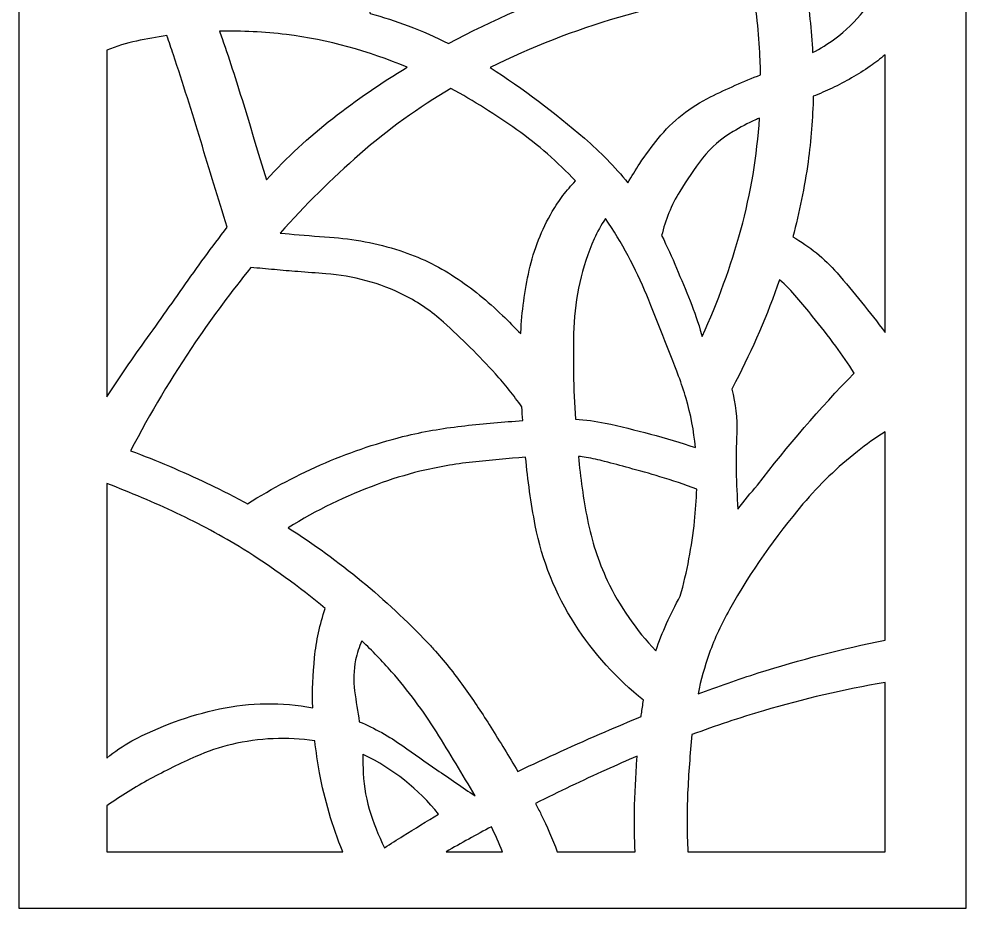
# Model space of a CAD drawing. Header units: centimetres. Extents: x 15.1 to 19.5, y -9 to 9.
# Drawn here: x 15.114 to 19.52, y -9 to -4.861 of the extents above; entities that cross this region are included whole.
import ezdxf

# ---------------------------------------------------------------- set-up
doc = ezdxf.new("R2010")
doc.units = ezdxf.units.CM
doc.header["$MEASUREMENT"] = 0
doc.layers.add('layer 1', color=7, linetype='Continuous')

msp = doc.modelspace()

# ---------------------------------------------------------------- linework, layer by layer
at = {"layer": 'layer 1', "color": 250}
for points, knots in [([(15.11351, -9.00021), (15.11351, -9.00021), (15.11351, 9.00077), (15.11351, 9.00077), (15.11351, 9.00077), (15.11351, 9.00077), (15.14583, 9.00077), (15.14583, 9.00077), (15.14583, 9.00077), (15.14583, 9.00077), (19.52045, 9.00077), (19.52045, 9.00077), (19.52045, 9.00077), (19.52045, 9.00077), (19.52045, -9.00019), (19.52045, -9.00019), (19.52045, -9.00019), (19.52045, -9.00019), (15.14583, -9.00019), (15.14583, -9.00019), (15.14583, -9.00019), (15.14583, -9.00019), (15.11351, -9.00019), (15.11351, -9.00019), (15.11351, -9.00019), (15.11351, -9.00019), (15.11351, -9.00021), (15.11351, -9.00021)], [0, 0, 0, 0, 0.125, 0.125, 0.125, 0.125, 0.25, 0.25, 0.25, 0.25, 0.375, 0.375, 0.375, 0.375, 0.5, 0.5, 0.5, 0.5, 0.625, 0.625, 0.625, 0.625, 0.75, 0.75, 0.75, 0.75, 1, 1, 1, 1]), ([(19.14334, -4.66636), (19.11595, -4.72227), (19.08277, -4.77513), (19.04437, -4.82401), (19.04437, -4.82401), (19.00585, -4.87301), (18.96088, -4.91654), (18.91053, -4.95336), (18.91053, -4.95336), (18.87734, -4.97716), (18.84261, -4.99863), (18.80649, -5.01777), (18.80649, -5.01777), (18.80105, -4.9135), (18.7902, -4.80958), (18.77392, -4.70636), (18.77392, -4.70636), (18.77392, -4.70636), (18.82104, -4.48228), (18.82104, -4.48228), (18.82104, -4.48228), (18.86583, -4.26916), (18.88978, -4.05237), (18.89265, -3.83462), (18.89265, -3.83462), (18.89554, -3.61736), (18.88978, -3.40005), (18.87536, -3.18329), (18.87536, -3.18329), (18.87359, -3.15658), (18.87036, -3.12994), (18.8656, -3.10358), (18.8656, -3.10358), (18.96246, -3.15809), (19.0553, -3.21962), (19.14334, -3.28747), (19.14334, -3.28747), (19.14334, -3.28747), (19.14334, -4.66636), (19.14334, -4.66636), (19.14334, -4.66636), (19.14334, -4.66636), (19.14334, -4.66636), (19.14334, -4.66636)], [0, 0, 0, 0, 0.0833333, 0.0833333, 0.0833333, 0.0833333, 0.1666667, 0.1666667, 0.1666667, 0.1666667, 0.25, 0.25, 0.25, 0.25, 0.3333333, 0.3333333, 0.3333333, 0.3333333, 0.4166667, 0.4166667, 0.4166667, 0.4166667, 0.5, 0.5, 0.5, 0.5, 0.5833333, 0.5833333, 0.5833333, 0.5833333, 0.6666667, 0.6666667, 0.6666667, 0.6666667, 0.75, 0.75, 0.75, 0.75, 0.8333333, 0.8333333, 0.8333333, 0.8333333, 1, 1, 1, 1]), ([(16.94608, -4.20175), (16.94608, -4.20175), (16.96933, -4.17008), (16.96933, -4.17008), (16.96933, -4.17008), (17.02251, -4.18155), (17.07476, -4.19668), (17.12573, -4.21541), (17.12573, -4.21541), (17.19232, -4.24003), (17.25713, -4.2691), (17.31976, -4.30238), (17.31976, -4.30238), (17.40793, -4.34966), (17.49153, -4.40509), (17.56933, -4.46801), (17.56933, -4.46801), (17.63163, -4.51847), (17.68936, -4.57456), (17.74173, -4.63529), (17.74173, -4.63529), (17.75609, -4.6522), (17.76978, -4.66965), (17.78291, -4.68748), (17.78291, -4.68748), (17.77338, -4.69054), (17.76386, -4.69368), (17.75434, -4.69676), (17.75434, -4.69676), (17.53289, -4.77142), (17.31822, -4.8649), (17.11255, -4.97603), (17.11255, -4.97603), (17.05165, -4.94498), (16.98909, -4.91729), (16.92522, -4.89304), (16.92522, -4.89304), (16.86693, -4.87118), (16.80772, -4.85214), (16.74765, -4.83591), (16.74765, -4.83591), (16.73324, -4.78971), (16.72642, -4.74147), (16.72729, -4.69313), (16.72729, -4.69313), (16.72861, -4.64217), (16.73693, -4.59155), (16.75196, -4.54287), (16.75196, -4.54287), (16.77155, -4.47834), (16.79917, -4.41656), (16.83418, -4.35898), (16.83418, -4.35898), (16.86708, -4.30362), (16.90462, -4.25109), (16.94608, -4.20175)], [0, 0, 0, 0, 0.0666667, 0.0666667, 0.0666667, 0.0666667, 0.1333333, 0.1333333, 0.1333333, 0.1333333, 0.2, 0.2, 0.2, 0.2, 0.2666667, 0.2666667, 0.2666667, 0.2666667, 0.3333333, 0.3333333, 0.3333333, 0.3333333, 0.4, 0.4, 0.4, 0.4, 0.4666667, 0.4666667, 0.4666667, 0.4666667, 0.5333333, 0.5333333, 0.5333333, 0.5333333, 0.6, 0.6, 0.6, 0.6, 0.6666667, 0.6666667, 0.6666667, 0.6666667, 0.7333333, 0.7333333, 0.7333333, 0.7333333, 0.8, 0.8, 0.8, 0.8, 0.8666667, 0.8666667, 0.8666667, 0.8666667, 1, 1, 1, 1]), ([(17.94685, -5.62446), (17.88595, -5.54934), (17.81853, -5.47988), (17.74548, -5.41673), (17.74548, -5.41673), (17.60661, -5.29684), (17.4598, -5.18668), (17.30581, -5.08701), (17.30581, -5.08701), (17.49783, -4.99234), (17.69768, -4.91439), (17.90309, -4.85404), (17.90309, -4.85404), (18.10823, -4.79387), (18.31624, -4.74369), (18.52625, -4.70368), (18.52625, -4.70368), (18.54453, -4.81415), (18.55633, -4.92565), (18.56166, -5.03748), (18.56166, -5.03748), (18.56301, -5.06529), (18.56383, -5.09307), (18.56419, -5.1209), (18.56419, -5.1209), (18.48515, -5.15197), (18.40747, -5.18625), (18.3312, -5.22385), (18.3312, -5.22385), (18.23726, -5.27002), (18.15436, -5.33601), (18.08817, -5.4171), (18.08817, -5.4171), (18.05762, -5.45448), (18.02899, -5.49341), (18.00243, -5.53381), (18.00243, -5.53381), (17.9829, -5.5634), (17.9644, -5.59362), (17.94685, -5.62446)], [0, 0, 0, 0, 0.0909091, 0.0909091, 0.0909091, 0.0909091, 0.1818182, 0.1818182, 0.1818182, 0.1818182, 0.2727273, 0.2727273, 0.2727273, 0.2727273, 0.3636364, 0.3636364, 0.3636364, 0.3636364, 0.4545455, 0.4545455, 0.4545455, 0.4545455, 0.5454545, 0.5454545, 0.5454545, 0.5454545, 0.6363636, 0.6363636, 0.6363636, 0.6363636, 0.7272727, 0.7272727, 0.7272727, 0.7272727, 0.8181818, 0.8181818, 0.8181818, 0.8181818, 1, 1, 1, 1]), ([(16.26502, -5.61014), (16.26502, -5.61014), (16.25889, -5.59017), (16.25889, -5.59017), (16.25889, -5.59017), (16.25889, -5.59017), (16.2501, -5.56112), (16.2501, -5.56112), (16.2501, -5.56112), (16.2501, -5.56112), (16.22872, -5.48993), (16.22872, -5.48993), (16.22872, -5.48993), (16.22872, -5.48993), (16.20716, -5.41869), (16.20716, -5.41869), (16.20716, -5.41869), (16.20716, -5.41869), (16.18564, -5.34748), (16.18564, -5.34748), (16.18564, -5.34748), (16.18564, -5.34748), (16.16398, -5.27634), (16.16398, -5.27634), (16.16398, -5.27634), (16.13091, -5.16767), (16.09596, -5.05969), (16.05896, -4.95236), (16.05896, -4.95236), (16.05497, -4.94111), (16.05115, -4.92979), (16.04746, -4.91841), (16.04746, -4.91841), (16.15114, -4.9159), (16.25485, -4.92111), (16.35773, -4.93385), (16.35773, -4.93385), (16.55118, -4.95881), (16.74037, -5.00996), (16.91993, -5.08601), (16.91993, -5.08601), (16.79987, -5.15854), (16.68417, -5.23807), (16.5734, -5.32422), (16.5734, -5.32422), (16.46252, -5.41037), (16.35934, -5.50606), (16.26502, -5.61014)], [0, 0, 0, 0, 0.0769231, 0.0769231, 0.0769231, 0.0769231, 0.1538462, 0.1538462, 0.1538462, 0.1538462, 0.2307692, 0.2307692, 0.2307692, 0.2307692, 0.3076923, 0.3076923, 0.3076923, 0.3076923, 0.3846154, 0.3846154, 0.3846154, 0.3846154, 0.4615385, 0.4615385, 0.4615385, 0.4615385, 0.5384615, 0.5384615, 0.5384615, 0.5384615, 0.6153846, 0.6153846, 0.6153846, 0.6153846, 0.6923077, 0.6923077, 0.6923077, 0.6923077, 0.7692308, 0.7692308, 0.7692308, 0.7692308, 0.8461538, 0.8461538, 0.8461538, 0.8461538, 1, 1, 1, 1]), ([(15.52297, -6.62024), (15.52297, -6.62024), (15.52297, -5.00603), (15.52297, -5.00603), (15.52297, -5.00603), (15.56751, -4.98804), (15.61357, -4.97395), (15.66058, -4.96385), (15.66058, -4.96385), (15.70755, -4.95376), (15.75473, -4.94537), (15.80228, -4.93862), (15.80228, -4.93862), (15.81209, -4.96836), (15.82208, -4.99796), (15.83221, -5.02756), (15.83221, -5.02756), (15.87631, -5.16075), (15.91865, -5.29452), (15.95924, -5.42886), (15.95924, -5.42886), (15.9997, -5.5629), (16.04085, -5.69669), (16.08284, -5.83022), (16.08284, -5.83022), (16.01192, -5.92279), (15.94304, -6.0167), (15.87608, -6.11213), (15.87608, -6.11213), (15.80918, -6.20752), (15.74175, -6.30264), (15.67392, -6.39734), (15.67392, -6.39734), (15.62169, -6.47028), (15.5713, -6.54464), (15.52297, -6.62024), (15.52297, -6.62024), (15.52297, -6.62024), (15.52297, -6.62024), (15.52297, -6.62024)], [0, 0, 0, 0, 0.0909091, 0.0909091, 0.0909091, 0.0909091, 0.1818182, 0.1818182, 0.1818182, 0.1818182, 0.2727273, 0.2727273, 0.2727273, 0.2727273, 0.3636364, 0.3636364, 0.3636364, 0.3636364, 0.4545455, 0.4545455, 0.4545455, 0.4545455, 0.5454545, 0.5454545, 0.5454545, 0.5454545, 0.6363636, 0.6363636, 0.6363636, 0.6363636, 0.7272727, 0.7272727, 0.7272727, 0.7272727, 0.8181818, 0.8181818, 0.8181818, 0.8181818, 1, 1, 1, 1]), ([(19.14334, -5.02777), (19.14334, -5.02777), (19.14334, -6.32028), (19.14334, -6.32028), (19.14334, -6.32028), (19.07231, -6.22524), (18.99787, -6.13297), (18.92008, -6.04344), (18.92008, -6.04344), (18.86153, -5.97595), (18.79194, -5.91897), (18.71434, -5.87488), (18.71434, -5.87488), (18.74523, -5.76014), (18.76896, -5.64352), (18.78537, -5.52579), (18.78537, -5.52579), (18.79909, -5.42485), (18.80711, -5.32317), (18.80946, -5.22129), (18.80946, -5.22129), (18.83892, -5.20927), (18.86808, -5.19647), (18.89701, -5.18292), (18.89701, -5.18292), (18.95875, -5.1541), (19.01797, -5.1202), (19.07416, -5.08156), (19.07416, -5.08156), (19.09796, -5.06467), (19.12104, -5.04671), (19.14334, -5.02777)], [0, 0, 0, 0, 0.1111111, 0.1111111, 0.1111111, 0.1111111, 0.2222222, 0.2222222, 0.2222222, 0.2222222, 0.3333333, 0.3333333, 0.3333333, 0.3333333, 0.4444444, 0.4444444, 0.4444444, 0.4444444, 0.5555556, 0.5555556, 0.5555556, 0.5555556, 0.6666667, 0.6666667, 0.6666667, 0.6666667, 0.7777778, 0.7777778, 0.7777778, 0.7777778, 1, 1, 1, 1]), ([(16.37024, -5.86184), (16.37024, -5.86184), (16.33357, -5.85848), (16.33357, -5.85848), (16.33357, -5.85848), (16.33357, -5.85848), (16.32894, -5.85799), (16.32894, -5.85799), (16.32894, -5.85799), (16.44477, -5.72783), (16.5687, -5.60493), (16.69997, -5.49031), (16.69997, -5.49031), (16.83143, -5.37542), (16.97335, -5.27322), (17.12387, -5.18486), (17.12387, -5.18486), (17.22966, -5.24291), (17.33206, -5.3071), (17.43041, -5.37713), (17.43041, -5.37713), (17.52901, -5.44717), (17.6202, -5.52695), (17.70287, -5.61529), (17.70287, -5.61529), (17.68249, -5.63692), (17.66311, -5.65954), (17.64491, -5.68311), (17.64491, -5.68311), (17.62668, -5.70668), (17.61005, -5.73151), (17.5953, -5.7573), (17.5953, -5.7573), (17.5458, -5.84242), (17.50965, -5.93459), (17.48808, -6.03065), (17.48808, -6.03065), (17.46669, -6.12627), (17.45343, -6.22363), (17.44859, -6.3215), (17.44859, -6.3215), (17.44859, -6.3215), (17.44841, -6.32394), (17.44841, -6.32394), (17.44841, -6.32394), (17.44841, -6.32394), (17.44838, -6.32615), (17.44838, -6.32615), (17.44838, -6.32615), (17.42042, -6.29726), (17.39193, -6.26885), (17.363, -6.24094), (17.363, -6.24094), (17.29513, -6.1744), (17.22103, -6.11466), (17.14163, -6.06245), (17.14163, -6.06245), (17.06215, -6.01003), (16.97591, -5.96868), (16.88525, -5.93948), (16.88525, -5.93948), (16.77953, -5.9055), (16.66998, -5.88443), (16.55908, -5.87678), (16.55908, -5.87678), (16.49611, -5.87249), (16.43315, -5.86746), (16.37024, -5.86184), (16.37024, -5.86184), (16.37024, -5.86184), (16.37024, -5.86184), (16.37024, -5.86184)], [0, 0, 0, 0, 0.0526316, 0.0526316, 0.0526316, 0.0526316, 0.1052632, 0.1052632, 0.1052632, 0.1052632, 0.1578947, 0.1578947, 0.1578947, 0.1578947, 0.2105263, 0.2105263, 0.2105263, 0.2105263, 0.2631579, 0.2631579, 0.2631579, 0.2631579, 0.3157895, 0.3157895, 0.3157895, 0.3157895, 0.3684211, 0.3684211, 0.3684211, 0.3684211, 0.4210526, 0.4210526, 0.4210526, 0.4210526, 0.4736842, 0.4736842, 0.4736842, 0.4736842, 0.5263158, 0.5263158, 0.5263158, 0.5263158, 0.5789474, 0.5789474, 0.5789474, 0.5789474, 0.6315789, 0.6315789, 0.6315789, 0.6315789, 0.6842105, 0.6842105, 0.6842105, 0.6842105, 0.7368421, 0.7368421, 0.7368421, 0.7368421, 0.7894737, 0.7894737, 0.7894737, 0.7894737, 0.8421053, 0.8421053, 0.8421053, 0.8421053, 0.8947368, 0.8947368, 0.8947368, 0.8947368, 1, 1, 1, 1]), ([(18.29218, -6.33894), (18.29218, -6.33894), (18.28949, -6.32939), (18.28949, -6.32939), (18.28949, -6.32939), (18.2747, -6.27654), (18.25691, -6.22454), (18.2361, -6.17368), (18.2361, -6.17368), (18.2154, -6.12289), (18.19466, -6.07217), (18.1737, -6.02139), (18.1737, -6.02139), (18.15254, -5.96999), (18.12926, -5.91947), (18.10411, -5.86993), (18.10411, -5.86993), (18.12089, -5.79728), (18.14945, -5.72783), (18.18855, -5.66423), (18.18855, -5.66423), (18.22067, -5.61047), (18.25613, -5.55874), (18.29481, -5.50938), (18.29481, -5.50938), (18.33387, -5.45978), (18.38177, -5.41778), (18.43621, -5.38573), (18.43621, -5.38573), (18.46996, -5.36537), (18.50487, -5.34697), (18.54072, -5.33062), (18.54072, -5.33062), (18.54691, -5.32782), (18.55321, -5.32498), (18.55939, -5.32221), (18.55939, -5.32221), (18.54825, -5.49825), (18.5192, -5.67275), (18.47264, -5.84285), (18.47264, -5.84285), (18.42618, -6.0129), (18.36579, -6.17882), (18.29218, -6.33894), (18.29218, -6.33894), (18.29218, -6.33894), (18.29218, -6.33894), (18.29218, -6.33894)], [0, 0, 0, 0, 0.0769231, 0.0769231, 0.0769231, 0.0769231, 0.1538462, 0.1538462, 0.1538462, 0.1538462, 0.2307692, 0.2307692, 0.2307692, 0.2307692, 0.3076923, 0.3076923, 0.3076923, 0.3076923, 0.3846154, 0.3846154, 0.3846154, 0.3846154, 0.4615385, 0.4615385, 0.4615385, 0.4615385, 0.5384615, 0.5384615, 0.5384615, 0.5384615, 0.6153846, 0.6153846, 0.6153846, 0.6153846, 0.6923077, 0.6923077, 0.6923077, 0.6923077, 0.7692308, 0.7692308, 0.7692308, 0.7692308, 0.8461538, 0.8461538, 0.8461538, 0.8461538, 1, 1, 1, 1]), ([(18.26144, -6.8562), (18.1233, -6.81084), (17.98287, -6.77292), (17.84076, -6.74242), (17.84076, -6.74242), (17.79549, -6.7328), (17.74957, -6.72671), (17.70334, -6.72429), (17.70334, -6.72429), (17.69334, -6.58292), (17.69065, -6.44107), (17.69536, -6.29944), (17.69536, -6.29944), (17.7001, -6.15665), (17.73231, -6.01596), (17.79003, -5.88525), (17.79003, -5.88525), (17.8047, -5.85214), (17.82231, -5.82038), (17.84275, -5.79035), (17.84275, -5.79035), (17.91889, -5.90236), (17.98316, -6.02201), (18.03433, -6.1474), (18.03433, -6.1474), (18.08543, -6.27242), (18.13505, -6.39804), (18.1831, -6.52429), (18.1831, -6.52429), (18.19602, -6.55824), (18.20761, -6.59262), (18.21793, -6.62744), (18.21793, -6.62744), (18.2394, -6.7022), (18.25396, -6.77873), (18.2614, -6.8562), (18.2614, -6.8562), (18.2614, -6.8562), (18.26144, -6.8562), (18.26144, -6.8562)], [0, 0, 0, 0, 0.0909091, 0.0909091, 0.0909091, 0.0909091, 0.1818182, 0.1818182, 0.1818182, 0.1818182, 0.2727273, 0.2727273, 0.2727273, 0.2727273, 0.3636364, 0.3636364, 0.3636364, 0.3636364, 0.4545455, 0.4545455, 0.4545455, 0.4545455, 0.5454545, 0.5454545, 0.5454545, 0.5454545, 0.6363636, 0.6363636, 0.6363636, 0.6363636, 0.7272727, 0.7272727, 0.7272727, 0.7272727, 0.8181818, 0.8181818, 0.8181818, 0.8181818, 1, 1, 1, 1]), ([(16.19282, -6.01833), (16.22917, -6.02142), (16.26551, -6.02476), (16.30196, -6.02808), (16.30196, -6.02808), (16.33839, -6.03142), (16.3748, -6.03457), (16.41121, -6.03746), (16.41121, -6.03746), (16.45449, -6.04082), (16.49784, -6.04407), (16.54111, -6.0472), (16.54111, -6.0472), (16.66876, -6.05655), (16.79331, -6.09064), (16.90778, -6.14779), (16.90778, -6.14779), (16.9732, -6.18134), (17.03405, -6.22333), (17.08866, -6.2725), (17.08866, -6.2725), (17.17342, -6.34871), (17.25413, -6.4292), (17.33062, -6.51366), (17.33062, -6.51366), (17.37464, -6.56238), (17.41574, -6.61376), (17.45364, -6.6674), (17.45364, -6.6674), (17.45486, -6.68848), (17.45628, -6.70963), (17.45777, -6.73078), (17.45777, -6.73078), (17.36798, -6.737), (17.27838, -6.74505), (17.18893, -6.75469), (17.18893, -6.75469), (17.09933, -6.76439), (17.01048, -6.77935), (16.9227, -6.79959), (16.9227, -6.79959), (16.79204, -6.8314), (16.66425, -6.87394), (16.54061, -6.92703), (16.54061, -6.92703), (16.41459, -6.98101), (16.29315, -7.04494), (16.17728, -7.11817), (16.17728, -7.11817), (16.11592, -7.08468), (16.05366, -7.05295), (15.99047, -7.02308), (15.99047, -7.02308), (15.87346, -6.9677), (15.75432, -6.91696), (15.63327, -6.87115), (15.63327, -6.87115), (15.72373, -6.69632), (15.82461, -6.52717), (15.93541, -6.36469), (15.93541, -6.36469), (16.01654, -6.24576), (16.1024, -6.13028), (16.19282, -6.01833), (16.19282, -6.01833), (16.19282, -6.01833), (16.19282, -6.01833), (16.19282, -6.01833)], [0, 0, 0, 0, 0.0555556, 0.0555556, 0.0555556, 0.0555556, 0.1111111, 0.1111111, 0.1111111, 0.1111111, 0.1666667, 0.1666667, 0.1666667, 0.1666667, 0.2222222, 0.2222222, 0.2222222, 0.2222222, 0.2777778, 0.2777778, 0.2777778, 0.2777778, 0.3333333, 0.3333333, 0.3333333, 0.3333333, 0.3888889, 0.3888889, 0.3888889, 0.3888889, 0.4444444, 0.4444444, 0.4444444, 0.4444444, 0.5, 0.5, 0.5, 0.5, 0.5555556, 0.5555556, 0.5555556, 0.5555556, 0.6111111, 0.6111111, 0.6111111, 0.6111111, 0.6666667, 0.6666667, 0.6666667, 0.6666667, 0.7222222, 0.7222222, 0.7222222, 0.7222222, 0.7777778, 0.7777778, 0.7777778, 0.7777778, 0.8333333, 0.8333333, 0.8333333, 0.8333333, 0.8888889, 0.8888889, 0.8888889, 0.8888889, 1, 1, 1, 1]), ([(18.43015, -6.58509), (18.43015, -6.58509), (18.44787, -6.55084), (18.44787, -6.55084), (18.44787, -6.55084), (18.52755, -6.39741), (18.59606, -6.23848), (18.65294, -6.0752), (18.65294, -6.0752), (18.68161, -6.10073), (18.70853, -6.12821), (18.73353, -6.15736), (18.73353, -6.15736), (18.75843, -6.18647), (18.78282, -6.21596), (18.80671, -6.2461), (18.80671, -6.2461), (18.84354, -6.29146), (18.87945, -6.33756), (18.91451, -6.38437), (18.91451, -6.38437), (18.94472, -6.4249), (18.97318, -6.46676), (18.99969, -6.50981), (18.99969, -6.50981), (18.83944, -6.67445), (18.68924, -6.84854), (18.54989, -7.03121), (18.54989, -7.03121), (18.51866, -7.06763), (18.48827, -7.10472), (18.45892, -7.14264), (18.45892, -7.14264), (18.45016, -7.02503), (18.44823, -6.90694), (18.45319, -6.78905), (18.45319, -6.78905), (18.45597, -6.72027), (18.44828, -6.6515), (18.43015, -6.58509)], [0, 0, 0, 0, 0.0909091, 0.0909091, 0.0909091, 0.0909091, 0.1818182, 0.1818182, 0.1818182, 0.1818182, 0.2727273, 0.2727273, 0.2727273, 0.2727273, 0.3636364, 0.3636364, 0.3636364, 0.3636364, 0.4545455, 0.4545455, 0.4545455, 0.4545455, 0.5454545, 0.5454545, 0.5454545, 0.5454545, 0.6363636, 0.6363636, 0.6363636, 0.6363636, 0.7272727, 0.7272727, 0.7272727, 0.7272727, 0.8181818, 0.8181818, 0.8181818, 0.8181818, 1, 1, 1, 1]), ([(19.14334, -6.78307), (19.14334, -6.78307), (19.14334, -7.7534), (19.14334, -7.7534), (19.14334, -7.7534), (18.94406, -7.7933), (18.74721, -7.84394), (18.55357, -7.90528), (18.55357, -7.90528), (18.45931, -7.93569), (18.36587, -7.96825), (18.27331, -8.0032), (18.27331, -8.0032), (18.28626, -7.93941), (18.30371, -7.87654), (18.32545, -7.81518), (18.32545, -7.81518), (18.35113, -7.74421), (18.38273, -7.67542), (18.41983, -7.60965), (18.41983, -7.60965), (18.5178, -7.43551), (18.63228, -7.2712), (18.76163, -7.11893), (18.76163, -7.11893), (18.83781, -7.02919), (18.92277, -6.94729), (19.01518, -6.87433), (19.01518, -6.87433), (19.05633, -6.8419), (19.09919, -6.81143), (19.14334, -6.78307)], [0, 0, 0, 0, 0.1111111, 0.1111111, 0.1111111, 0.1111111, 0.2222222, 0.2222222, 0.2222222, 0.2222222, 0.3333333, 0.3333333, 0.3333333, 0.3333333, 0.4444444, 0.4444444, 0.4444444, 0.4444444, 0.5555556, 0.5555556, 0.5555556, 0.5555556, 0.6666667, 0.6666667, 0.6666667, 0.6666667, 0.7777778, 0.7777778, 0.7777778, 0.7777778, 1, 1, 1, 1]), ([(18.00854, -8.10848), (17.95233, -8.13194), (17.8964, -8.1557), (17.84046, -8.17973), (17.84046, -8.17973), (17.70401, -8.2385), (17.56869, -8.30003), (17.43468, -8.36417), (17.43468, -8.36417), (17.39366, -8.29473), (17.35167, -8.22582), (17.30875, -8.15743), (17.30875, -8.15743), (17.27105, -8.09706), (17.23161, -8.03787), (17.19037, -7.97984), (17.19037, -7.97984), (17.14711, -7.91896), (17.1008, -7.86025), (17.05142, -7.8042), (17.05142, -7.8042), (17.03981, -7.79102), (17.02785, -7.77802), (17.0157, -7.76527), (17.0157, -7.76527), (16.82168, -7.56108), (16.60369, -7.38122), (16.36621, -7.22978), (16.36621, -7.22978), (16.4968, -7.14864), (16.63533, -7.08121), (16.77969, -7.02848), (16.77969, -7.02848), (16.845, -7.0041), (16.91171, -6.98359), (16.9794, -6.9668), (16.9794, -6.9668), (17.05993, -6.94734), (17.14154, -6.93308), (17.2239, -6.92398), (17.2239, -6.92398), (17.30622, -6.91491), (17.38863, -6.90749), (17.47118, -6.90169), (17.47118, -6.90169), (17.48086, -7.00802), (17.49585, -7.11379), (17.51606, -7.21857), (17.51606, -7.21857), (17.54762, -7.38257), (17.6104, -7.53895), (17.70092, -7.67941), (17.70092, -7.67941), (17.78757, -7.81363), (17.89527, -7.93305), (18.01986, -8.03306), (18.01986, -8.03306), (18.01631, -8.05383), (18.01307, -8.07468), (18.01023, -8.09566), (18.01023, -8.09566), (18.00965, -8.09991), (18.00905, -8.10425), (18.00851, -8.10848), (18.00851, -8.10848), (18.00851, -8.10848), (18.00854, -8.10848), (18.00854, -8.10848)], [0, 0, 0, 0, 0.0555556, 0.0555556, 0.0555556, 0.0555556, 0.1111111, 0.1111111, 0.1111111, 0.1111111, 0.1666667, 0.1666667, 0.1666667, 0.1666667, 0.2222222, 0.2222222, 0.2222222, 0.2222222, 0.2777778, 0.2777778, 0.2777778, 0.2777778, 0.3333333, 0.3333333, 0.3333333, 0.3333333, 0.3888889, 0.3888889, 0.3888889, 0.3888889, 0.4444444, 0.4444444, 0.4444444, 0.4444444, 0.5, 0.5, 0.5, 0.5, 0.5555556, 0.5555556, 0.5555556, 0.5555556, 0.6111111, 0.6111111, 0.6111111, 0.6111111, 0.6666667, 0.6666667, 0.6666667, 0.6666667, 0.7222222, 0.7222222, 0.7222222, 0.7222222, 0.7777778, 0.7777778, 0.7777778, 0.7777778, 0.8333333, 0.8333333, 0.8333333, 0.8333333, 0.8888889, 0.8888889, 0.8888889, 0.8888889, 1, 1, 1, 1]), ([(18.19045, -7.54862), (18.16785, -7.59001), (18.14675, -7.63229), (18.12714, -7.67521), (18.12714, -7.67521), (18.10839, -7.71676), (18.09171, -7.75919), (18.07703, -7.80236), (18.07703, -7.80236), (17.98478, -7.70598), (17.90854, -7.59549), (17.85112, -7.47506), (17.85112, -7.47506), (17.809, -7.38482), (17.778, -7.28973), (17.7589, -7.19202), (17.7589, -7.19202), (17.73981, -7.09458), (17.7258, -6.99623), (17.71685, -6.89732), (17.71685, -6.89732), (17.72895, -6.89865), (17.74088, -6.90031), (17.75279, -6.90236), (17.75279, -6.90236), (17.78164, -6.9074), (17.8103, -6.91354), (17.83864, -6.92089), (17.83864, -6.92089), (17.87673, -6.93065), (17.91469, -6.94086), (17.95263, -6.95141), (17.95263, -6.95141), (18.00063, -6.96431), (18.04849, -6.97785), (18.09621, -6.99191), (18.09621, -6.99191), (18.15399, -7.00917), (18.21101, -7.02862), (18.26744, -7.05009), (18.26744, -7.05009), (18.26581, -7.0997), (18.26237, -7.14937), (18.25704, -7.19881), (18.25704, -7.19881), (18.24448, -7.31698), (18.22218, -7.43405), (18.19045, -7.54862)], [0, 0, 0, 0, 0.0769231, 0.0769231, 0.0769231, 0.0769231, 0.1538462, 0.1538462, 0.1538462, 0.1538462, 0.2307692, 0.2307692, 0.2307692, 0.2307692, 0.3076923, 0.3076923, 0.3076923, 0.3076923, 0.3846154, 0.3846154, 0.3846154, 0.3846154, 0.4615385, 0.4615385, 0.4615385, 0.4615385, 0.5384615, 0.5384615, 0.5384615, 0.5384615, 0.6153846, 0.6153846, 0.6153846, 0.6153846, 0.6923077, 0.6923077, 0.6923077, 0.6923077, 0.7692308, 0.7692308, 0.7692308, 0.7692308, 0.8461538, 0.8461538, 0.8461538, 0.8461538, 1, 1, 1, 1]), ([(15.52297, -8.30182), (15.52297, -8.30182), (15.52297, -7.024), (15.52297, -7.024), (15.52297, -7.024), (15.63261, -7.06619), (15.74076, -7.11217), (15.84724, -7.16191), (15.84724, -7.16191), (15.95379, -7.21169), (16.05739, -7.2674), (16.15756, -7.32895), (16.15756, -7.32895), (16.29056, -7.4128), (16.41796, -7.50529), (16.53884, -7.60575), (16.53884, -7.60575), (16.51355, -7.67972), (16.49685, -7.7563), (16.48914, -7.834), (16.48914, -7.834), (16.48128, -7.91161), (16.47835, -7.98959), (16.48023, -8.06749), (16.48023, -8.06749), (16.33663, -8.04097), (16.18928, -8.04297), (16.04649, -8.07336), (16.04649, -8.07336), (15.90437, -8.10364), (15.76724, -8.15375), (15.6391, -8.22242), (15.6391, -8.22242), (15.59762, -8.24458), (15.55865, -8.27122), (15.52297, -8.30182)], [0, 0, 0, 0, 0.1, 0.1, 0.1, 0.1, 0.2, 0.2, 0.2, 0.2, 0.3, 0.3, 0.3, 0.3, 0.4, 0.4, 0.4, 0.4, 0.5, 0.5, 0.5, 0.5, 0.6, 0.6, 0.6, 0.6, 0.7, 0.7, 0.7, 0.7, 0.8, 0.8, 0.8, 0.8, 1, 1, 1, 1]), ([(17.23587, -8.47845), (17.20654, -8.45772), (17.17689, -8.4373), (17.14706, -8.41704), (17.14706, -8.41704), (17.11713, -8.39682), (17.08729, -8.37643), (17.05747, -8.35608), (17.05747, -8.35608), (17.00456, -8.31934), (16.95181, -8.28235), (16.89922, -8.24523), (16.89922, -8.24523), (16.83612, -8.20058), (16.76848, -8.16285), (16.69731, -8.13257), (16.69731, -8.13257), (16.68939, -8.08497), (16.68221, -8.0373), (16.6756, -7.98963), (16.6756, -7.98963), (16.66899, -7.9415), (16.67041, -7.89265), (16.68002, -7.84502), (16.68002, -7.84502), (16.68639, -7.81454), (16.69626, -7.78493), (16.70962, -7.75677), (16.70962, -7.75677), (16.75765, -7.80253), (16.80372, -7.85029), (16.84764, -7.89999), (16.84764, -7.89999), (16.9242, -7.98769), (16.99382, -8.08123), (17.05587, -8.17979), (17.05587, -8.17979), (17.11786, -8.27813), (17.17786, -8.37773), (17.23587, -8.47845)], [0, 0, 0, 0, 0.0909091, 0.0909091, 0.0909091, 0.0909091, 0.1818182, 0.1818182, 0.1818182, 0.1818182, 0.2727273, 0.2727273, 0.2727273, 0.2727273, 0.3636364, 0.3636364, 0.3636364, 0.3636364, 0.4545455, 0.4545455, 0.4545455, 0.4545455, 0.5454545, 0.5454545, 0.5454545, 0.5454545, 0.6363636, 0.6363636, 0.6363636, 0.6363636, 0.7272727, 0.7272727, 0.7272727, 0.7272727, 0.8181818, 0.8181818, 0.8181818, 0.8181818, 1, 1, 1, 1]), ([(18.22653, -8.73767), (18.22123, -8.6468), (18.22076, -8.55574), (18.22505, -8.4648), (18.22505, -8.4648), (18.22929, -8.37395), (18.23591, -8.2832), (18.24491, -8.19267), (18.24491, -8.19267), (18.35456, -8.15215), (18.46541, -8.11517), (18.57734, -8.08188), (18.57734, -8.08188), (18.76324, -8.02664), (18.9522, -7.98271), (19.14334, -7.95008), (19.14334, -7.95008), (19.14334, -7.95008), (19.14334, -8.73767), (19.14334, -8.73767), (19.14334, -8.73767), (19.14334, -8.73767), (18.22653, -8.73767), (18.22653, -8.73767), (18.22653, -8.73767), (18.22653, -8.73767), (18.22653, -8.73767), (18.22653, -8.73767)], [0, 0, 0, 0, 0.125, 0.125, 0.125, 0.125, 0.25, 0.25, 0.25, 0.25, 0.375, 0.375, 0.375, 0.375, 0.5, 0.5, 0.5, 0.5, 0.625, 0.625, 0.625, 0.625, 0.75, 0.75, 0.75, 0.75, 1, 1, 1, 1]), ([(16.62038, -8.73767), (16.62038, -8.73767), (15.52297, -8.73767), (15.52297, -8.73767), (15.52297, -8.73767), (15.52297, -8.73767), (15.52297, -8.52422), (15.52297, -8.52422), (15.52297, -8.52422), (15.58725, -8.47845), (15.65431, -8.43664), (15.7238, -8.39919), (15.7238, -8.39919), (15.7932, -8.36174), (15.86412, -8.32689), (15.93624, -8.29493), (15.93624, -8.29493), (15.9903, -8.27089), (16.04649, -8.25185), (16.10407, -8.23811), (16.10407, -8.23811), (16.23059, -8.20868), (16.36167, -8.20284), (16.49039, -8.22107), (16.49039, -8.22107), (16.49585, -8.27122), (16.50314, -8.32112), (16.51225, -8.37066), (16.51225, -8.37066), (16.53545, -8.49645), (16.57166, -8.61945), (16.62038, -8.73767)], [0, 0, 0, 0, 0.1111111, 0.1111111, 0.1111111, 0.1111111, 0.2222222, 0.2222222, 0.2222222, 0.2222222, 0.3333333, 0.3333333, 0.3333333, 0.3333333, 0.4444444, 0.4444444, 0.4444444, 0.4444444, 0.5555556, 0.5555556, 0.5555556, 0.5555556, 0.6666667, 0.6666667, 0.6666667, 0.6666667, 0.7777778, 0.7777778, 0.7777778, 0.7777778, 1, 1, 1, 1]), ([(16.81461, -8.71917), (16.78543, -8.66166), (16.76166, -8.60147), (16.74358, -8.53961), (16.74358, -8.53961), (16.72537, -8.47751), (16.7156, -8.41335), (16.71458, -8.34864), (16.71458, -8.34864), (16.71428, -8.32713), (16.71376, -8.30562), (16.71314, -8.28414), (16.71314, -8.28414), (16.71474, -8.28482), (16.7163, -8.28552), (16.71784, -8.2863), (16.71784, -8.2863), (16.85317, -8.35169), (16.97233, -8.44649), (17.06645, -8.56352), (17.06645, -8.56352), (17.01093, -8.59646), (16.95572, -8.63013), (16.90096, -8.66441), (16.90096, -8.66441), (16.87207, -8.68246), (16.84326, -8.70077), (16.81461, -8.71917), (16.81461, -8.71917), (16.81461, -8.71917), (16.81461, -8.71917), (16.81461, -8.71917)], [0, 0, 0, 0, 0.1111111, 0.1111111, 0.1111111, 0.1111111, 0.2222222, 0.2222222, 0.2222222, 0.2222222, 0.3333333, 0.3333333, 0.3333333, 0.3333333, 0.4444444, 0.4444444, 0.4444444, 0.4444444, 0.5555556, 0.5555556, 0.5555556, 0.5555556, 0.6666667, 0.6666667, 0.6666667, 0.6666667, 0.7777778, 0.7777778, 0.7777778, 0.7777778, 1, 1, 1, 1]), ([(17.98068, -8.73767), (17.98068, -8.73767), (17.61787, -8.73767), (17.61787, -8.73767), (17.61787, -8.73767), (17.59608, -8.6781), (17.5709, -8.61973), (17.54264, -8.5629), (17.54264, -8.5629), (17.53443, -8.54642), (17.52607, -8.52993), (17.51755, -8.51352), (17.51755, -8.51352), (17.62553, -8.45877), (17.73467, -8.40657), (17.84512, -8.35673), (17.84512, -8.35673), (17.89309, -8.33513), (17.94138, -8.3141), (17.98994, -8.29364), (17.98994, -8.29364), (17.98963, -8.29745), (17.98936, -8.30133), (17.98916, -8.30515), (17.98916, -8.30515), (17.98311, -8.38756), (17.97916, -8.47006), (17.97748, -8.55264), (17.97748, -8.55264), (17.9763, -8.61431), (17.9773, -8.67601), (17.98068, -8.73767), (17.98068, -8.73767), (17.98068, -8.73767), (17.98068, -8.73767), (17.98068, -8.73767)], [0, 0, 0, 0, 0.1, 0.1, 0.1, 0.1, 0.2, 0.2, 0.2, 0.2, 0.3, 0.3, 0.3, 0.3, 0.4, 0.4, 0.4, 0.4, 0.5, 0.5, 0.5, 0.5, 0.6, 0.6, 0.6, 0.6, 0.7, 0.7, 0.7, 0.7, 0.8, 0.8, 0.8, 0.8, 1, 1, 1, 1]), ([(17.23096, -8.46985), (17.23096, -8.46985), (17.22694, -8.47203), (17.22694, -8.47203), (17.22694, -8.47203), (17.22694, -8.47203), (17.23096, -8.46985), (17.23096, -8.46985)], [0, 0, 0, 0, 0.3333333, 0.3333333, 0.3333333, 0.3333333, 1, 1, 1, 1]), ([(17.10128, -8.73767), (17.17104, -8.69815), (17.24115, -8.65939), (17.31165, -8.6213), (17.31165, -8.6213), (17.33036, -8.65946), (17.34766, -8.69831), (17.36368, -8.73767), (17.36368, -8.73767), (17.36368, -8.73767), (17.10128, -8.73767), (17.10128, -8.73767), (17.10128, -8.73767), (17.10128, -8.73767), (17.10128, -8.73767), (17.10128, -8.73767)], [0, 0, 0, 0, 0.2, 0.2, 0.2, 0.2, 0.4, 0.4, 0.4, 0.4, 0.6, 0.6, 0.6, 0.6, 1, 1, 1, 1])]:
    msp.add_open_spline(points, degree=3, knots=knots, dxfattribs=at)

doc.saveas('drawing.dxf')
